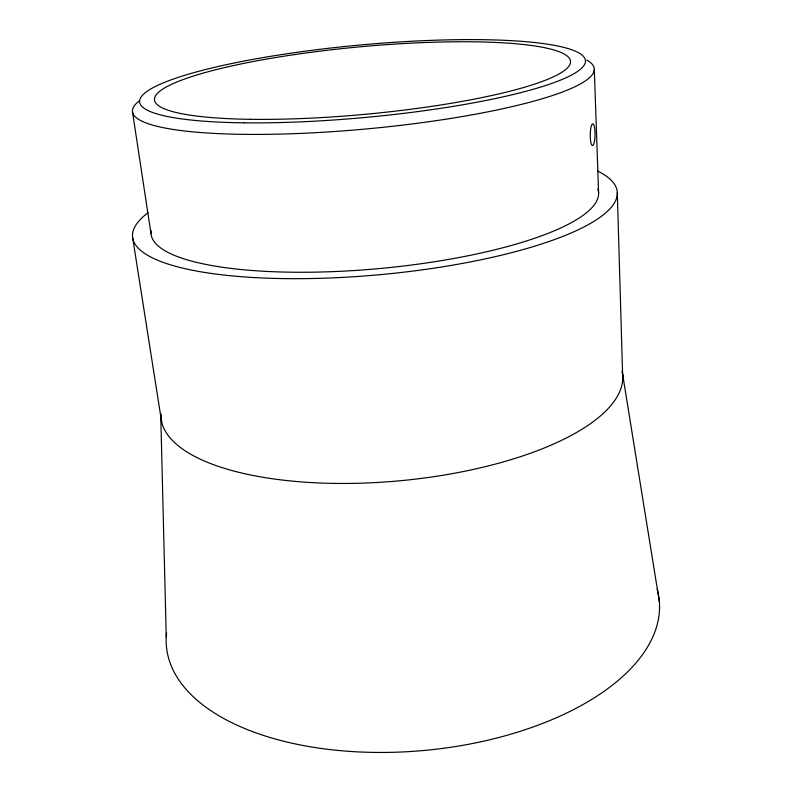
<?xml version="1.0" encoding="UTF-8"?>
<svg xmlns="http://www.w3.org/2000/svg" width="792" height="792" viewBox="0 0 792 792"><rect width="100%" height="100%" fill="white"/><g stroke="black" fill="none" stroke-linecap="round" stroke-linejoin="round"><path stroke-width="1.19" d="M622.136 371.171L659.37 601.692M132.601 237.352L161.697 422.265M132.521 112.058L150.995 233.65M594.317 69.498L598.584 192.842M617.305 192.634L622.74 378.992M160.726 414.473L166.251 636.768M586.862 60.133A231.907 38.927 -5.3 0 1 365.082 129.066A231.907 38.927 -5.3 0 1 139.055 101.059M597.861 189.04A224.73 55.757 -5.3 0 1 380.051 268.498A224.73 55.757 -5.3 0 1 151.074 230.541M597.505 170.973A243.391 60.499 -5.3 0 1 380.615 274.616A243.391 60.499 -5.3 0 1 148.015 212.731M622.344 372.309A231.878 85.16 -5.3 0 1 397.257 481.011A231.878 85.16 -5.3 0 1 160.746 413.384M657.202 589.298A247.48 127.393 -5.3 0 1 422.572 750.598A247.48 127.393 -5.3 0 1 166.587 632.689M250.42 119.315A208.92 33.838 -5.3 0 0 570.319 63.33A208.92 33.838 -5.3 0 0 266.726 59.053A208.92 33.838 -5.3 0 0 250.42 119.315M244.302 122.829A223.849 36.303 -5.3 0 0 585.318 62.419A223.849 36.303 -5.3 0 0 258.024 58.479A223.849 36.303 -5.3 0 0 244.302 122.829M594.594 140.402A10.86 2.376 -89.2 0 0 592.852 123.839A10.86 2.376 -89.2 0 0 590.486 139.847A10.86 2.376 -89.2 0 0 594.594 140.402"/></g></svg>
